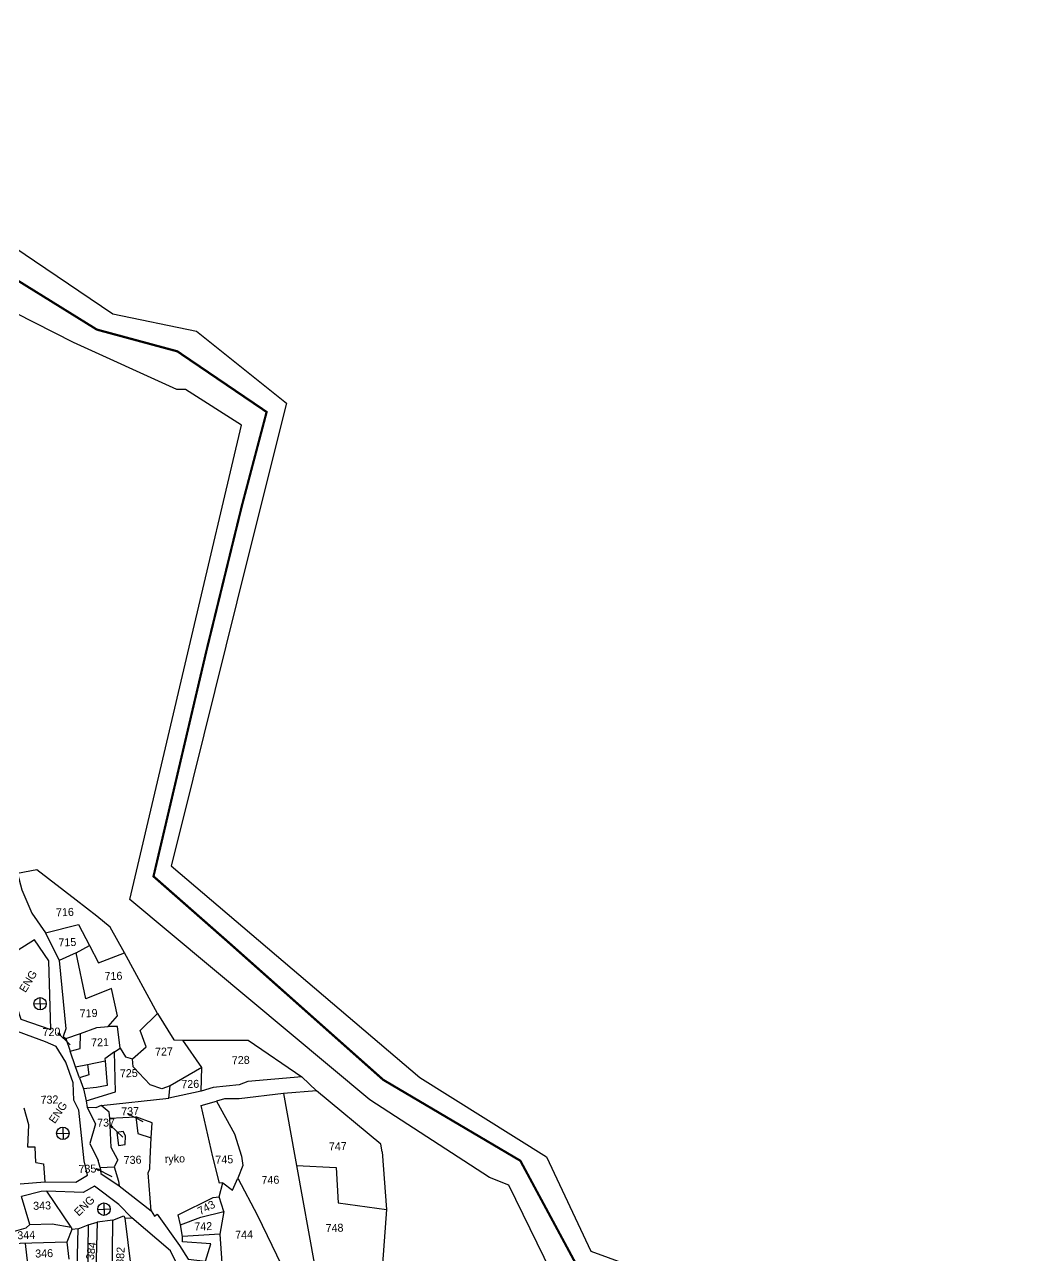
# Model space of a CAD drawing. Header units: metres. Extents: x 277515 to 230369286191, y 2056844 to 115415464409.
# Drawn here: x 279772 to 280867, y 2059133 to 2060496 of the extents above; entities that cross this region are included whole.
import ezdxf
from ezdxf.enums import TextEntityAlignment as Align

# ---------------------------------------------------------------- set-up
doc = ezdxf.new("R2010")
doc.units = ezdxf.units.M
doc.header["$MEASUREMENT"] = 0
doc.linetypes.add('DASHDOT', pattern=[1, 0.5, -0.25, 0, -0.25])
for name, color, linetype in [('OFF', 1, 'Continuous'), ('OTHERS', 1, 'Continuous'), ('POLY_PARCEL', 6, 'Continuous'), ('POLY_ROAD', 30, 'Continuous'), ('POLY_WATER', 4, 'Continuous'), ('SYM_ARROW', 1, 'Continuous'), ('TEXT_MAPIN', 7, 'Continuous'), ('TEXT_PARCEL', 7, 'Continuous'), ('V_BOUND_STREAM_LINE', 7, 'DASHDOT')]:
    doc.layers.add(name, color=color, linetype=linetype)
doc.styles.add('TEXT_MAP', font='', dxfattribs={"height": 1.8})
doc.styles.get('TEXT_MAP').set_extended_font_data('Kruti Dev 050')

# ---------------------------------------------------------------- blocks, each defined once
blk = doc.blocks.new('ARROWASPECT')
h = blk.add_hatch(color=256)
h.paths.add_polyline_path([(2.8, -2.8), (3.7, -2), (0, 0)])
h.paths.add_polyline_path([(0, 0), (2, -3.7), (2.8, -2.8)])
for points in [[(0, 0), (17.2, -17.2)], [(0, 0), (2, -3.7)], [(0, 0), (3.7, -2)], [(3.7, -2), (2, -3.7)]]:
    blk.add_lwpolyline(points)
blk = doc.blocks.new('DETAIL')
for points in [[(-1.4, 0), (1.4, 0)], [(0, 1.4), (0, -1.4)]]:
    blk.add_lwpolyline(points)
blk.add_circle((0, 0), 1.4)
blk = doc.blocks.new('KSUB')
at = {"layer": 'OFF'}
for points in [[(279968.1, 2059341.3), (279933, 2059321.2)], [(280094.8, 2059315.5), (280078.8, 2059331.2)], [(279992.4, 2059181.9), (279987, 2059198.3)], [(279772.6, 2059146.7), (279774.9, 2059124.1)]]:
    blk.add_lwpolyline(points, dxfattribs=at)
at = {"layer": 'POLY_PARCEL'}
for points in [[(279882.4, 2059468.2), (279866.7, 2059496.8), (279851.6, 2059509), (279828.9, 2059526.6), (279785.3, 2059560.4), (279764, 2059556.2)], [(279795, 2059490.5), (279831.6, 2059499.9), (279843.7, 2059476.4)], [(279864.5, 2059386.8), (279874.8, 2059398.7), (279867.9, 2059429), (279839.7, 2059417.4), (279829, 2059468.3), (279843.7, 2059476.4)], [(279843.7, 2059476.4), (279853.6, 2059457.1), (279882.4, 2059468.2)], [(279829, 2059468.3), (279810.2, 2059459.8)], [(279919, 2059401.3), (279882.4, 2059468.2)], [(279891.3, 2059350.9), (279906.3, 2059364.4), (279899.8, 2059382.5), (279919, 2059401.3)], [(279919, 2059401.3), (279937, 2059372.1), (279947, 2059371.6)], [(279817.6, 2059373.5), (279833.7, 2059379.2)], [(279822.4, 2059359.5), (279833.5, 2059362.6), (279833.7, 2059379.2)], [(279833.7, 2059379.2), (279851.8, 2059385.6), (279864.5, 2059386.8)], [(279877.6, 2059362.8), (279874.5, 2059386.9), (279864.5, 2059386.8)], [(279967.3, 2059315.1), (279968.1, 2059341.3), (279947, 2059371.6)], [(279947, 2059371.6), (280019.2, 2059371.5), (280078.8, 2059331.2), (280078.8, 2059331.2), (280078.8, 2059331.2), (280078.8, 2059331.2)], [(279840.1, 2059304.5), (279840.1, 2059304.5), (279872.3, 2059314.6), (279871.4, 2059358.6)], [(279871.4, 2059358.6), (279860.8, 2059351.1)], [(279860.8, 2059351.1), (279861, 2059348.8)], [(279871.4, 2059358.6), (279877.6, 2059362.8)], [(279877.6, 2059362.8), (279883.6, 2059353.3), (279891.3, 2059350.9)], [(279931.4, 2059307.3), (279933, 2059321.2), (279923.6, 2059317.8), (279910.7, 2059322.1), (279892, 2059342.3), (279891.3, 2059350.9)], [(279828.2, 2059342.2), (279841.5, 2059344.7)], [(279841.5, 2059344.7), (279843, 2059333.4), (279832.6, 2059329.9)], [(279841.5, 2059344.7), (279861, 2059348.8), (279861, 2059348.8)], [(279861, 2059348.8), (279863.4, 2059321.5), (279851.5, 2059319.3)], [(279851.5, 2059319.3), (279836.9, 2059317.9), (279836.9, 2059317.9)], [(280058.4, 2059312.7), (280070.7, 2059245.2)], [(280167.6, 2059248.2), (280166.1, 2059256.5), (280094.8, 2059315.5), (280094.8, 2059315.5)], [(279784.1, 2059236.4), (279783.6, 2059253.2), (279775.3, 2059253.3), (279776.5, 2059277.9), (279771.2, 2059296.4)], [(279856.5, 2059299.4), (279850.6, 2059296.9), (279841.1, 2059297)], [(279984.4, 2059304.1), (280004.1, 2059267.8), (280012, 2059243.4)], [(279875, 2059239.2), (279867.5, 2059253), (279866.1, 2059285.5)], [(279895, 2059286.7), (279897.2, 2059268.5), (279912.1, 2059263.4)], [(279883.4, 2059265.7), (279880.8, 2059270.4), (279874.1, 2059269.4), (279875.7, 2059255.2), (279883.3, 2059256.2), (279883.4, 2059265.7)], [(280012, 2059243.4), (280013.4, 2059232.9), (280008, 2059218.9)], [(280070.7, 2059245.2), (280072.6, 2059232.9)], [(280167.6, 2059248.2), (280172.2, 2059184.3)], [(279784.1, 2059236.4), (279792.9, 2059234.6), (279794.1, 2059215)], [(279855.6, 2059230.8), (279870.9, 2059231.4)], [(279875, 2059239.2), (279870.9, 2059231.4)], [(279870.9, 2059231.4), (279875.9, 2059215.6), (279876.4, 2059210.3)], [(280072.6, 2059232.9), (280093, 2059120.9)], [(280072.6, 2059232.9), (280116.5, 2059230.6), (280119, 2059191.7), (280172.2, 2059184.3)], [(279991.1, 2059213.6), (280002, 2059205.7), (280008, 2059218.9)], [(280008, 2059218.9), (280029.7, 2059177.4), (280061.4, 2059112)], [(279823.5, 2059164.7), (279796.4, 2059204.4)], [(279777.5, 2059167.6), (279768.4, 2059198.6)], [(279869.6, 2059172.3), (279881.6, 2059177.3), (279882.8, 2059174.5)], [(279882.8, 2059174.5), (279892.8, 2059093.9), (279887.6, 2059084.8), (279877.1, 2059079.6)], [(279882.8, 2059174.5), (279890.5, 2059175)], [(279944.2, 2059167.1), (279966.9, 2059175.8), (279992.4, 2059181.9), (279987.9, 2059156.9)], [(280172.2, 2059184.3), (280167.8, 2059124.2)], [(279745.2, 2059155.9), (279773.5, 2059164), (279777.5, 2059167.6)], [(279777.5, 2059167.6), (279802.3, 2059168.4), (279823.5, 2059164.7)], [(279824.2, 2059162.1), (279818.5, 2059148.1)], [(279823.5, 2059164.7), (279824.2, 2059162.1)], [(279831.1, 2059162.9), (279824.2, 2059162.1)], [(279829.3, 2059089.8), (279831.1, 2059162.9)], [(279831.1, 2059162.9), (279842.2, 2059167.3)], [(279842.2, 2059167.3), (279841, 2059084.6)], [(279842.2, 2059167.3), (279852.2, 2059170.2)], [(279852.2, 2059170.2), (279850.2, 2059102.8), (279857.9, 2059081.3), (279857.2, 2059075.8)], [(279869.6, 2059172.3), (279852.2, 2059170.2)], [(279877.1, 2059079.6), (279868.6, 2059100.7), (279869.6, 2059172.3)], [(279818.5, 2059148.1), (279740.6, 2059145.7), (279720.6, 2059133.7)], [(279818.5, 2059148.1), (279820.8, 2059129.4)], [(279987.9, 2059156.9), (279946.5, 2059154.3)], [(279987.9, 2059156.9), (279990.8, 2059114.6), (279980.8, 2059111.1), (279974.2, 2059094.1)]]:
    blk.add_lwpolyline(points, dxfattribs=at)
at = {"layer": 'POLY_ROAD'}
for points in [[(279764, 2059556.2), (279768.9, 2059538.1), (279780, 2059512.2), (279795, 2059490.5)], [(279795, 2059490.5), (279810.2, 2059459.8), (279817.3, 2059384.2), (279814.4, 2059375.8), (279817.6, 2059373.5)], [(279801, 2059383.3), (279798.7, 2059459.4), (279782.9, 2059482.7), (279746.7, 2059459.8), (279767.7, 2059395), (279801, 2059383.3)], [(279837.8, 2059238.1), (279832, 2059294.3), (279826.5, 2059305.3), (279825.5, 2059324.3), (279817.6, 2059347.4), (279806.8, 2059364.6), (279795.1, 2059369.8), (279750.1, 2059386.3), (279738.2, 2059386.3)], [(279817.6, 2059373.5), (279822.4, 2059359.5)], [(279828.2, 2059342.2), (279822.4, 2059359.5)], [(279832.6, 2059329.9), (279828.2, 2059342.2)], [(279832.6, 2059329.9), (279836.9, 2059317.9), (279840.1, 2059304.5), (279841.1, 2059297)], [(279841.1, 2059297), (279850.3, 2059279), (279844.2, 2059257.4), (279853.4, 2059238.6)], [(279841.6, 2059222.1), (279837.8, 2059238.1)], [(279855.6, 2059230.8), (279853.4, 2059238.6)], [(279855.6, 2059230.8), (279856.1, 2059223.9), (279876.4, 2059210.3)], [(279767.1, 2059212.8), (279794.1, 2059215)], [(279794.1, 2059215), (279828.6, 2059214.4), (279841.6, 2059222.1)], [(279796.4, 2059204.4), (279790.1, 2059204.2), (279768.4, 2059198.6)], [(279890.5, 2059175), (279876.1, 2059189.6), (279849.2, 2059210), (279836.5, 2059203), (279796.4, 2059204.4)], [(279876.4, 2059210.3), (279911.8, 2059182.8)], [(279871.4, 2058973.4), (279898.4, 2058969.9), (279992.9, 2058962.5), (280037.3, 2058962.3), (279986.4, 2059033.9), (279981.6, 2059038.7), (279933.4, 2059138.5), (279890.5, 2059175)]]:
    blk.add_lwpolyline(points, dxfattribs=at)
at = {"layer": 'POLY_WATER'}
for points in [[(278359.3, 2060313.5), (278408, 2060314.9), (278482.3, 2060288.5), (278742.6, 2060203.8), (278896.1, 2060225.9), (279084.8, 2060312.5), (279217.7, 2060495.9), (279515.1, 2060373.3), (279545.3, 2060370.6), (279610.7, 2060399.1), (279655.1, 2060366.7), (279671.2, 2060310.1), (279782.8, 2060234.3), (279869.5, 2060175.6), (279962.2, 2060156.7), (280061.6, 2060076.7), (280018.9, 2059906), (279945.9, 2059611.4), (279934.1, 2059564.7), (280209.4, 2059330.2), (280349.6, 2059242.6), (280398.5, 2059138.2), (280660.1, 2059042.4)], [(280845.7, 2058576.1), (280793.7, 2058818.4), (280601.4, 2059013.9), (280362.8, 2059098.7), (280307.8, 2059211.1), (280286.5, 2059219.5), (280153.8, 2059305.7), (279888.3, 2059527.3), (279957.1, 2059819.3), (280012, 2060052.5), (279949.9, 2060092.1), (279940.3, 2060091.8), (279825.8, 2060144), (279612.4, 2060252.5), (279264, 2060429.4), (279255.8, 2060419.5), (279136.5, 2060246.1), (278916.8, 2060151.8), (278782.3, 2060145.9), (278618.4, 2060149.9)], [(280078.8, 2059331.2), (280019, 2059326.1), (280009.2, 2059322.4), (279980.5, 2059319.1), (279967.3, 2059315.1)], [(279967.3, 2059315.1), (279931.4, 2059307.3)], [(280058.4, 2059312.7), (280009.3, 2059306.9), (279993, 2059306.8), (279984.4, 2059304.1)], [(280094.8, 2059315.5), (280058.4, 2059312.7)], [(279856.5, 2059299.4), (279931.4, 2059307.3)], [(279866.1, 2059285.5), (279865.5, 2059291.8), (279856.5, 2059299.4)], [(279980.3, 2059242.4), (279967.4, 2059299.3), (279984.4, 2059304.1)], [(279866.1, 2059285.5), (279895, 2059286.7)], [(279912.1, 2059263.4), (279913.1, 2059280.1), (279895, 2059286.7)], [(279910.7, 2059240.3), (279912.1, 2059263.4)], [(279991.1, 2059213.6), (279987.5, 2059213.2), (279980.3, 2059242.4)], [(279911.8, 2059182.8), (279908.6, 2059224.8), (279910.4, 2059229.2), (279910.7, 2059240.3)], [(279944.2, 2059167.1), (279941.8, 2059178.3), (279980.7, 2059197.4), (279987, 2059198.3), (279991.1, 2059213.6)], [(279911.8, 2059182.8), (279915.6, 2059177), (279918.5, 2059179.1), (279943.1, 2059144.4), (279952.9, 2059129.3)], [(279946.5, 2059154.3), (279944.2, 2059167.1)], [(279952.9, 2059129.3), (279971.9, 2059127.2), (279977.9, 2059146.3), (279946.7, 2059148.3), (279946.5, 2059154.3)]]:
    blk.add_lwpolyline(points, dxfattribs=at)
at = {"layer": 'V_BOUND_STREAM_LINE', "ltscale": 10, "const_width": 2.46, "flags": 128}
blk.add_lwpolyline([(280866, 2058599.7), (280829.4, 2058762.1), (280805.9, 2058855.2), (280709.2, 2058945), (280627, 2059033.1), (280471.1, 2059093.8), (280383.6, 2059121.1), (280320.5, 2059238.2), (280168.7, 2059327.8), (279998.4, 2059479.2), (279914.5, 2059553), (279973.1, 2059802.8), (280012.3, 2059963.2), (280039.7, 2060067.1), (279940.9, 2060134.2), (279851.8, 2060158.3), (279674.8, 2060268.1), (279484.3, 2060356.4), (279243.3, 2060459.5), (279115.2, 2060282.5), (278901.5, 2060187.6), (278716.1, 2060170.2), (278598.5, 2060201.3), (278598.5, 2060201.3)], dxfattribs=at)
at = {"layer": 'OTHERS', "xscale": 4.921375242810441, "yscale": 4.921375242810441, "zscale": 4.921375242810441, "rotation": 1.753663468044712}
for p in [(279789, 2059412), (279814.2, 2059268.6), (279859.7, 2059184.6)]:
    blk.add_blockref('DETAIL', p, dxfattribs=at)
at = {"layer": 'SYM_ARROW', "xscale": 0.7863786985108948, "yscale": 0.7863786985108948, "zscale": 0.7863786985108948}
for p, rotation in [((279808.6, 2059379.8), 1.112862135247947), ((279885.7, 2059290.4), 18.20623782219172), ((279866.6, 2059277.4), 1.112862135247947), ((279851.2, 2059229.5), 18.20623782219172)]:
    blk.add_blockref('ARROWASPECT', p, dxfattribs=dict(at, rotation=rotation))
at = {"layer": 'TEXT_MAPIN'}
for rotation, p in [(58.7146, (279779.5, 2059434.6)), (55.7105, (279812.5, 2059289.2)), (43.3707, (279841, 2059185.1))]:
    blk.add_text('ENG', height=8.86, rotation=rotation, dxfattribs=at).set_placement(p, align=Align.CENTER)
at = {"layer": 'TEXT_MAPIN', "style": 'TEXT_MAP'}
blk.add_text('ryko', height=8.86, rotation=1.7537, dxfattribs=at).set_placement((279938.3, 2059236.1), align=Align.CENTER)
at = {"layer": 'TEXT_PARCEL', "style": 'TEXT_MAP'}
for s, rotation, p in [('716', 1.7537, (279816.6, 2059509)), ('715', 1.7537, (279819.3, 2059475.7)), ('716', 1.7537, (279870.3, 2059438.3)), ('719', 1.7537, (279842.8, 2059397.1)), ('720', 1.7537, (279801.7, 2059376.5)), ('721', 1.7537, (279855.4, 2059364.9)), ('727', 1.7537, (279926.2, 2059354.6)), ('728', 1.7537, (280011.2, 2059345.2)), ('725', 1.7537, (279887.3, 2059330.7)), ('726', 1.7537, (279955.3, 2059318.7)), ('732', 1.7537, (279799.5, 2059301.4)), ('737', 1.7537, (279888.8, 2059288.6)), ('737', 1.7537, (279862.1, 2059276)), ('747', 1.7537, (280118.6, 2059249.8)), ('736', 1.7537, (279891.5, 2059234.7)), ('745', 1.7537, (279993, 2059235.2)), ('735', 1.7537, (279841.5, 2059224.9)), ('746', 1.7537, (280044, 2059212.5)), ('343', 1.7537, (279791.3, 2059184.1)), ('743', 28.3054, (279975, 2059182.4)), ('344', 1.7537, (279773.8, 2059151.5)), ('742', 1.7537, (279969.7, 2059161.2)), ('744', 1.7537, (280014.9, 2059152)), ('748', 1.7537, (280115, 2059159.4)), ('384', 81.6233, (279849.8, 2059137.8)), ('346', 1.7537, (279793.6, 2059131.3)), ('382', 86.3102, (279882.1, 2059132.6))]:
    blk.add_text(s, height=8.86, rotation=rotation, dxfattribs=at).set_placement(p, align=Align.CENTER)

msp = doc.modelspace()

# ---------------------------------------------------------------- block references
msp.add_blockref('KSUB', (0, 0))

doc.saveas('drawing.dxf')
